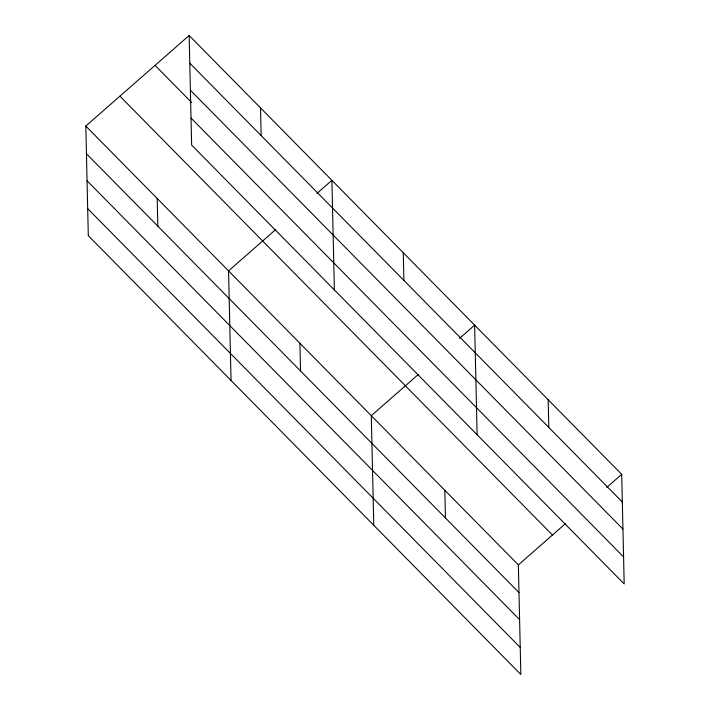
<?xml version="1.0" encoding="UTF-8"?>
<svg xmlns="http://www.w3.org/2000/svg" width="710" height="710" viewBox="0 0 710 710"><rect width="100%" height="100%" fill="white"/><g stroke="black" fill="none" stroke-linecap="round" stroke-linejoin="round"><path stroke-width="1.06" d="M85.812 126.052L518.362 564.903L520.847 674.5L88.297 235.649L85.812 126.052L189.153 35.5L621.703 474.351L624.188 583.948L191.638 145.097L189.153 35.5M275.728 229.534L228.549 270.874L231.043 380.471M316.926 193.44L331.898 180.322L334.383 289.911M418.474 374.356L371.294 415.696L373.779 525.293M459.663 338.262L474.635 325.144L477.12 434.733M518.362 564.903L565.533 523.572M606.731 487.477L621.703 474.351M189.783 63.19L622.324 502.041M190.395 90.214L622.945 529.065M155.055 65.382L191.514 102.373M191.025 118.064L623.575 556.915M119.919 96.169L552.46 535.02M86.442 153.742L518.983 592.593M87.055 180.766L519.605 619.626M87.685 208.616L520.235 647.467M548.164 399.748L548.794 427.438M444.824 490.299L445.454 517.989M403.262 252.733L403.892 280.414M299.922 343.285L300.552 370.975M260.526 107.911L261.156 135.592M157.185 198.463L157.815 226.153"/></g></svg>
